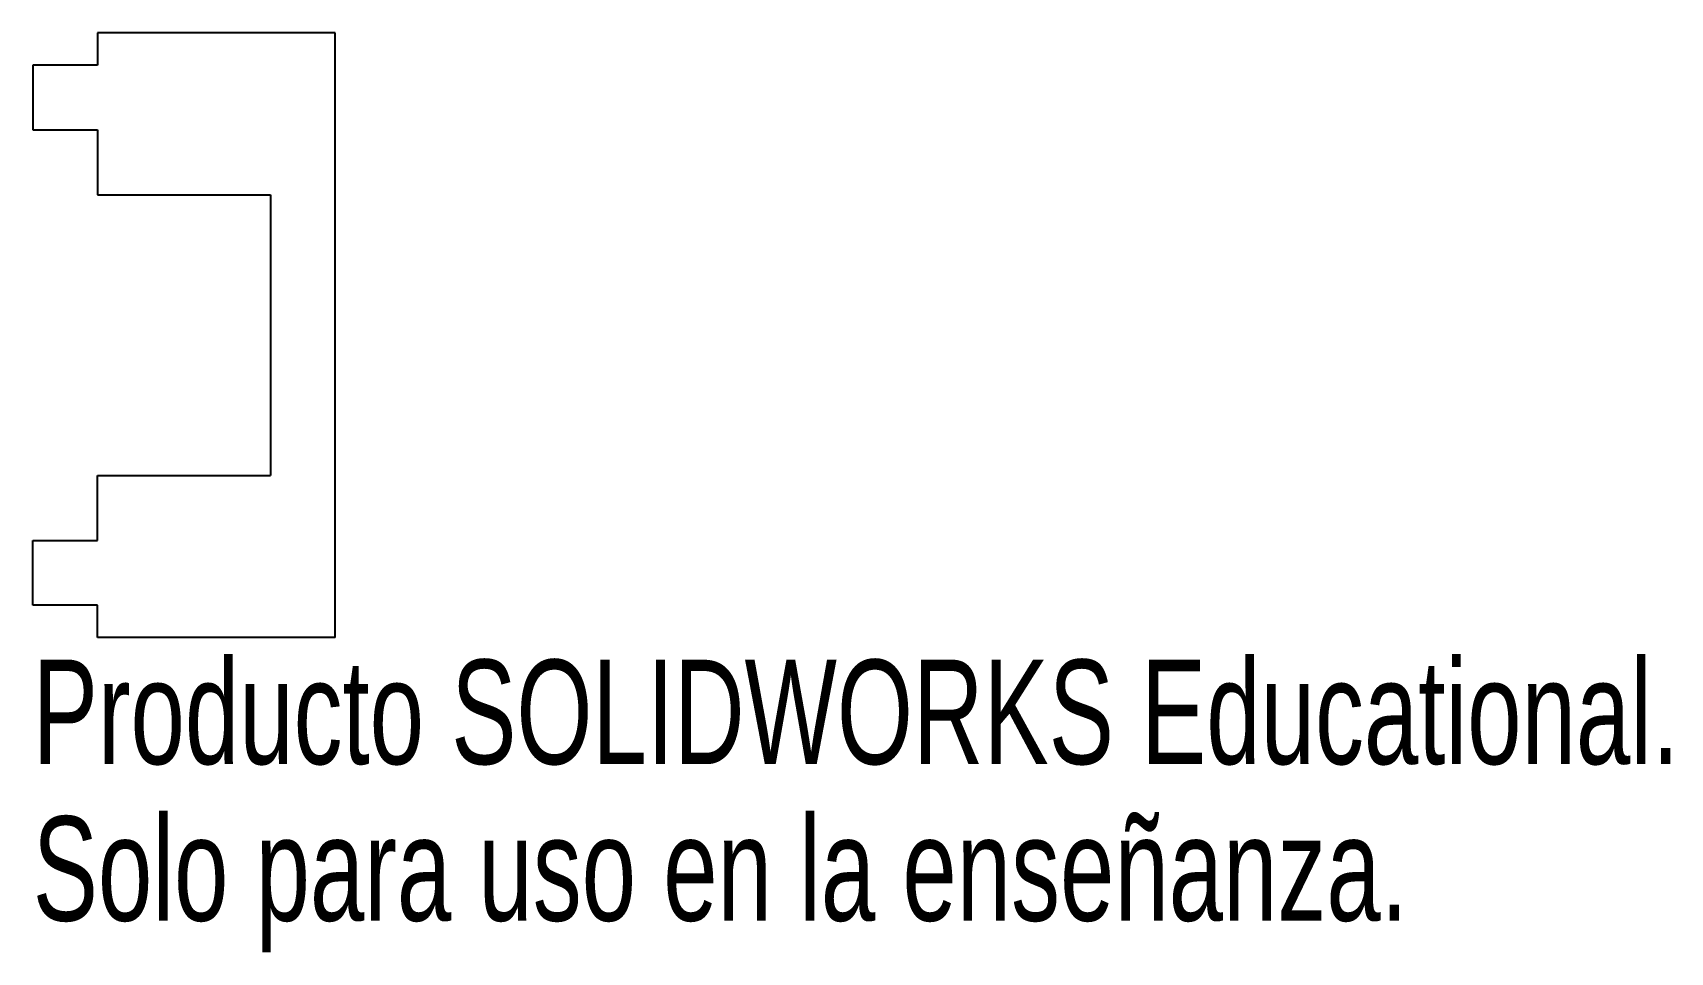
# Model space of a CAD drawing. Header units: millimetres. Extents: x -11 to 64.8, y -28.6 to 14.
import ezdxf

# ---------------------------------------------------------------- set-up
doc = ezdxf.new("R2010")
doc.units = ezdxf.units.MM
doc.styles.add('SLDTEXTSTYLE0', font='TXT', dxfattribs={"width": 0.7})

msp = doc.modelspace()

# ---------------------------------------------------------------- linework, layer by layer
at = {"color": 7, "linetype": 'Continuous', "lineweight": 25}
for p, q in [((-8, 14), (-8, 12.5)), ((3, 14), (-8, 14)), ((3, -14), (3, 14)), ((-11, 12.5), (-11, 9.5)), ((-8, 12.5), (-11, 12.5)), ((-11, 9.5), (-8, 9.5)), ((-8, 9.5), (-8, 6.5)), ((-8, 6.5), (0, 6.5)), ((0, 6.5), (0, -6.5)), ((-8, -9.5), (-8, -6.5)), ((-8, -6.5), (0, -6.5)), ((-11, -12.5), (-11, -9.5)), ((-11, -9.5), (-8, -9.5)), ((-8, -12.5), (-11, -12.5)), ((-8, -14), (-8, -12.5)), ((3, -14), (-8, -14))]:
    msp.add_line(p, q, dxfattribs=at)

# ---------------------------------------------------------------- texts
at = {"color": 7, "linetype": 'Continuous', "char_height": 4.83362, "attachment_point": 1, "style": 'SLDTEXTSTYLE0'}
for s, insert in [('Producto SOLIDWORKS Educational.', (-11, -15.02)), ('Solo para uso en la enseñanza.', (-11, -22.27))]:
    msp.add_mtext(s, dxfattribs=dict(at, insert=insert))

doc.saveas('drawing.dxf')
